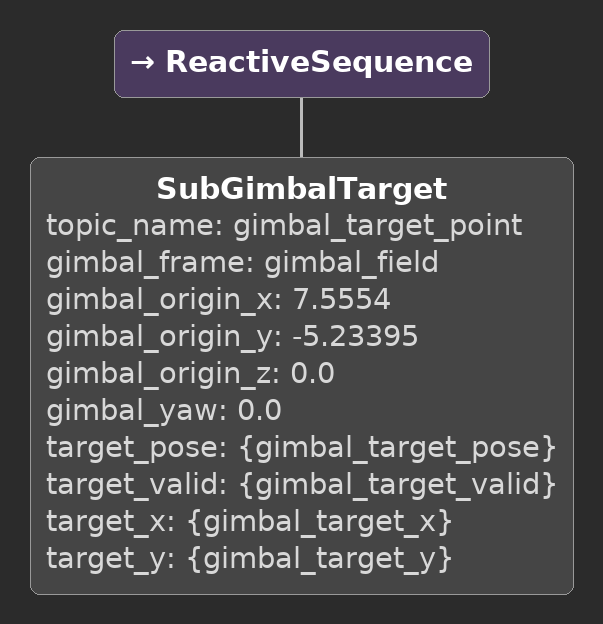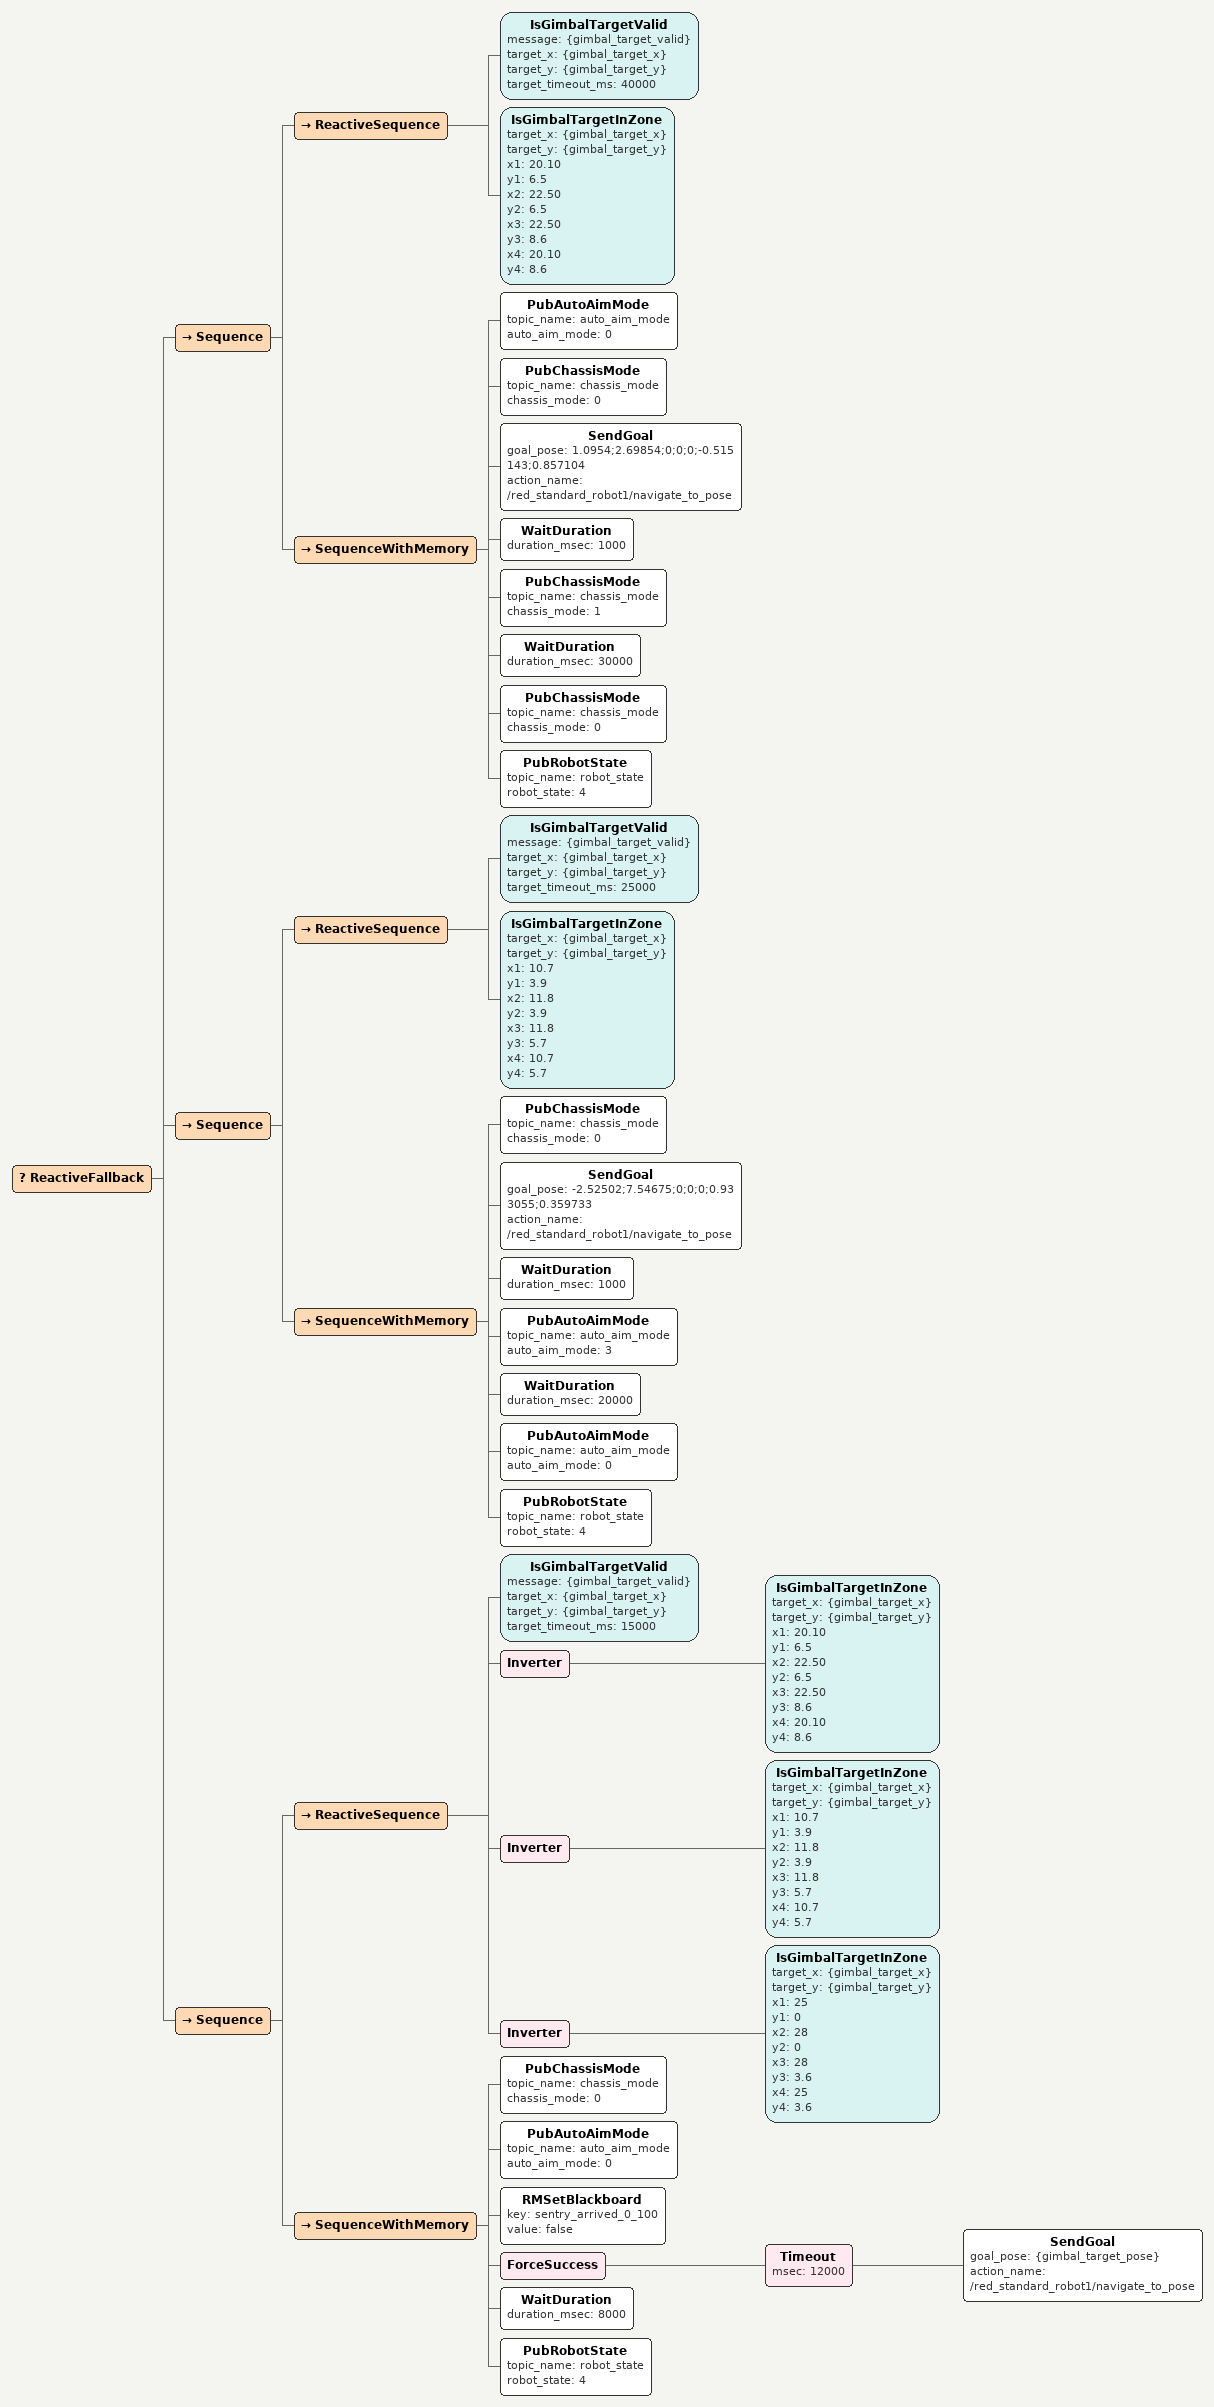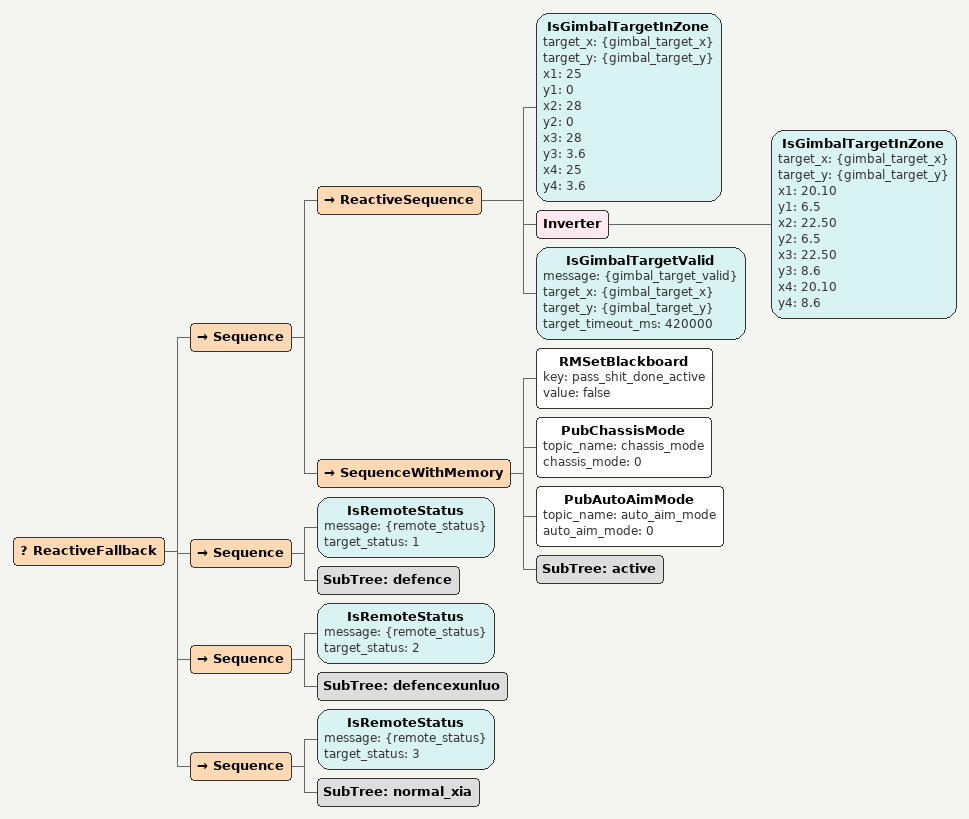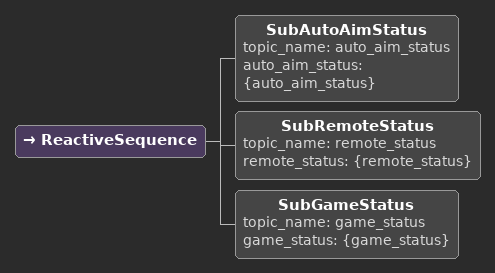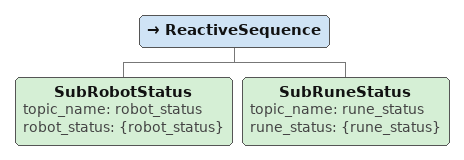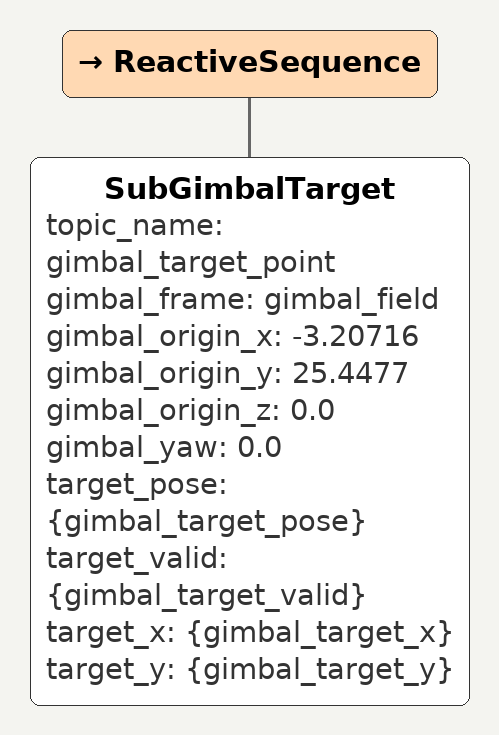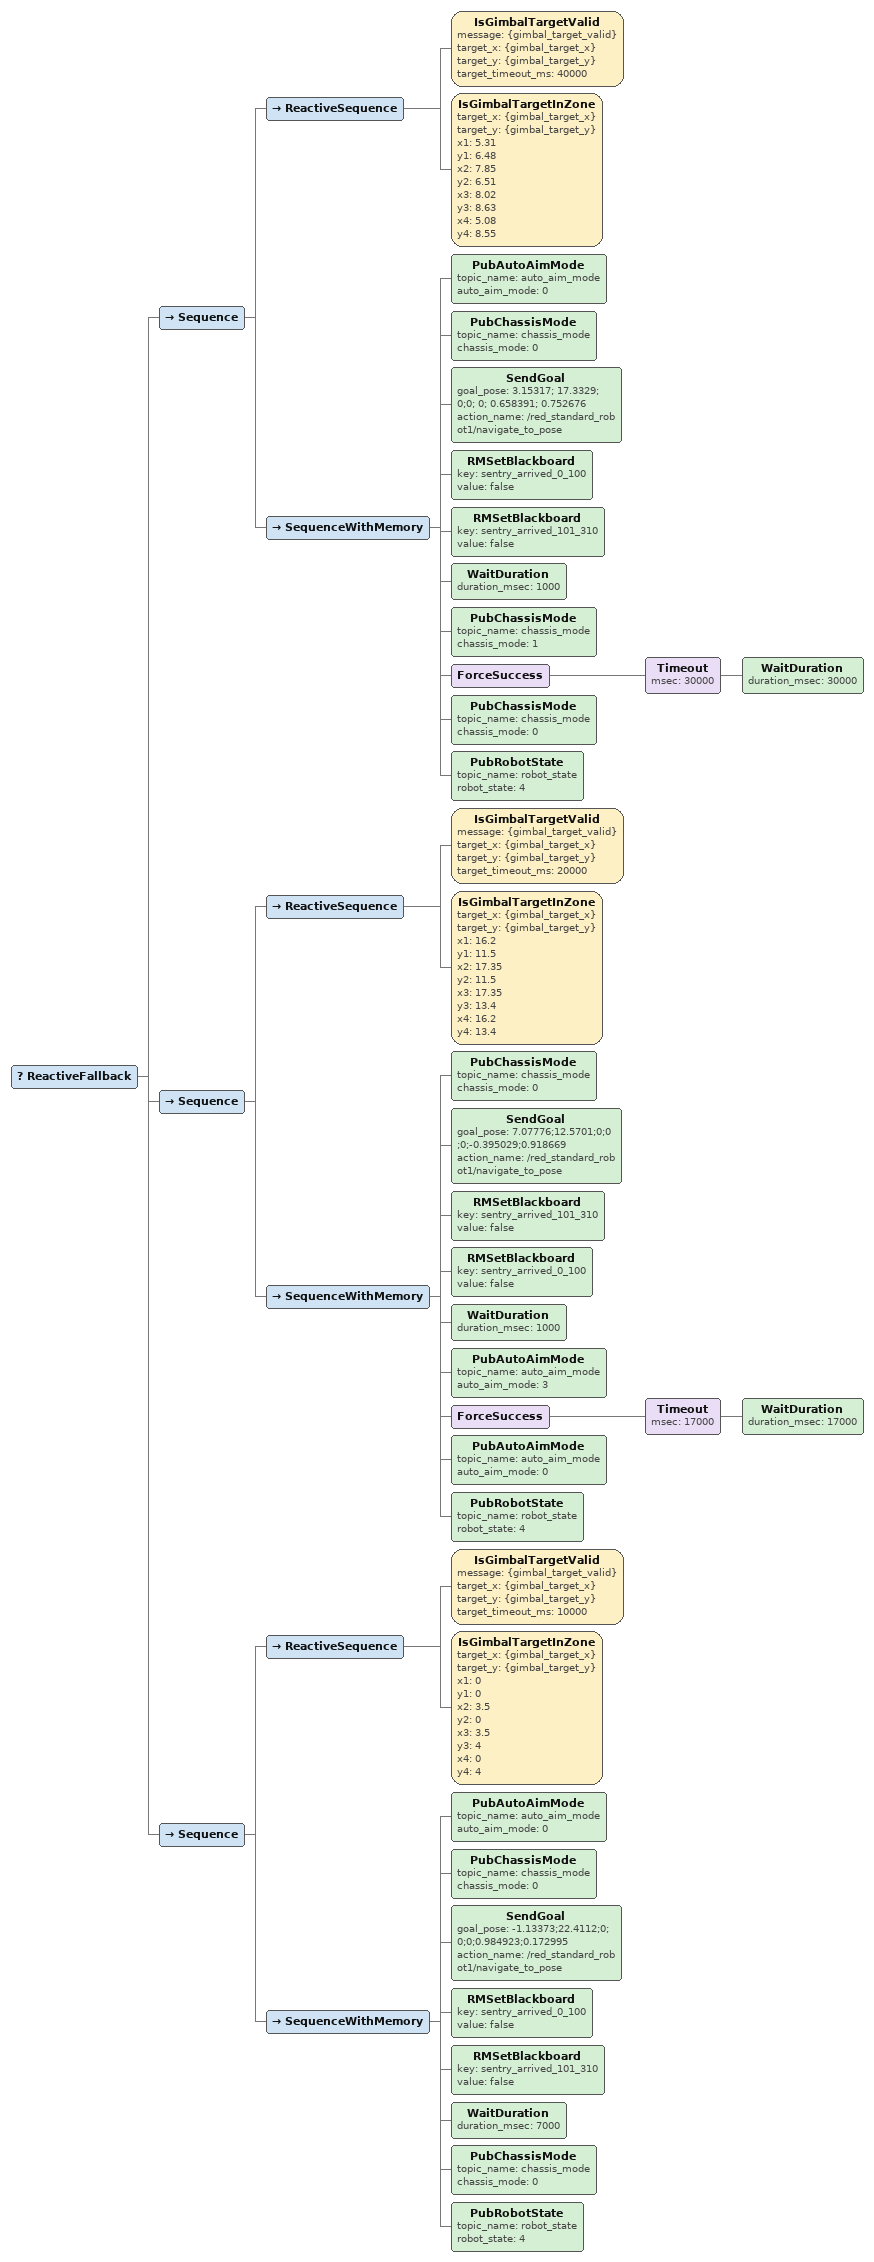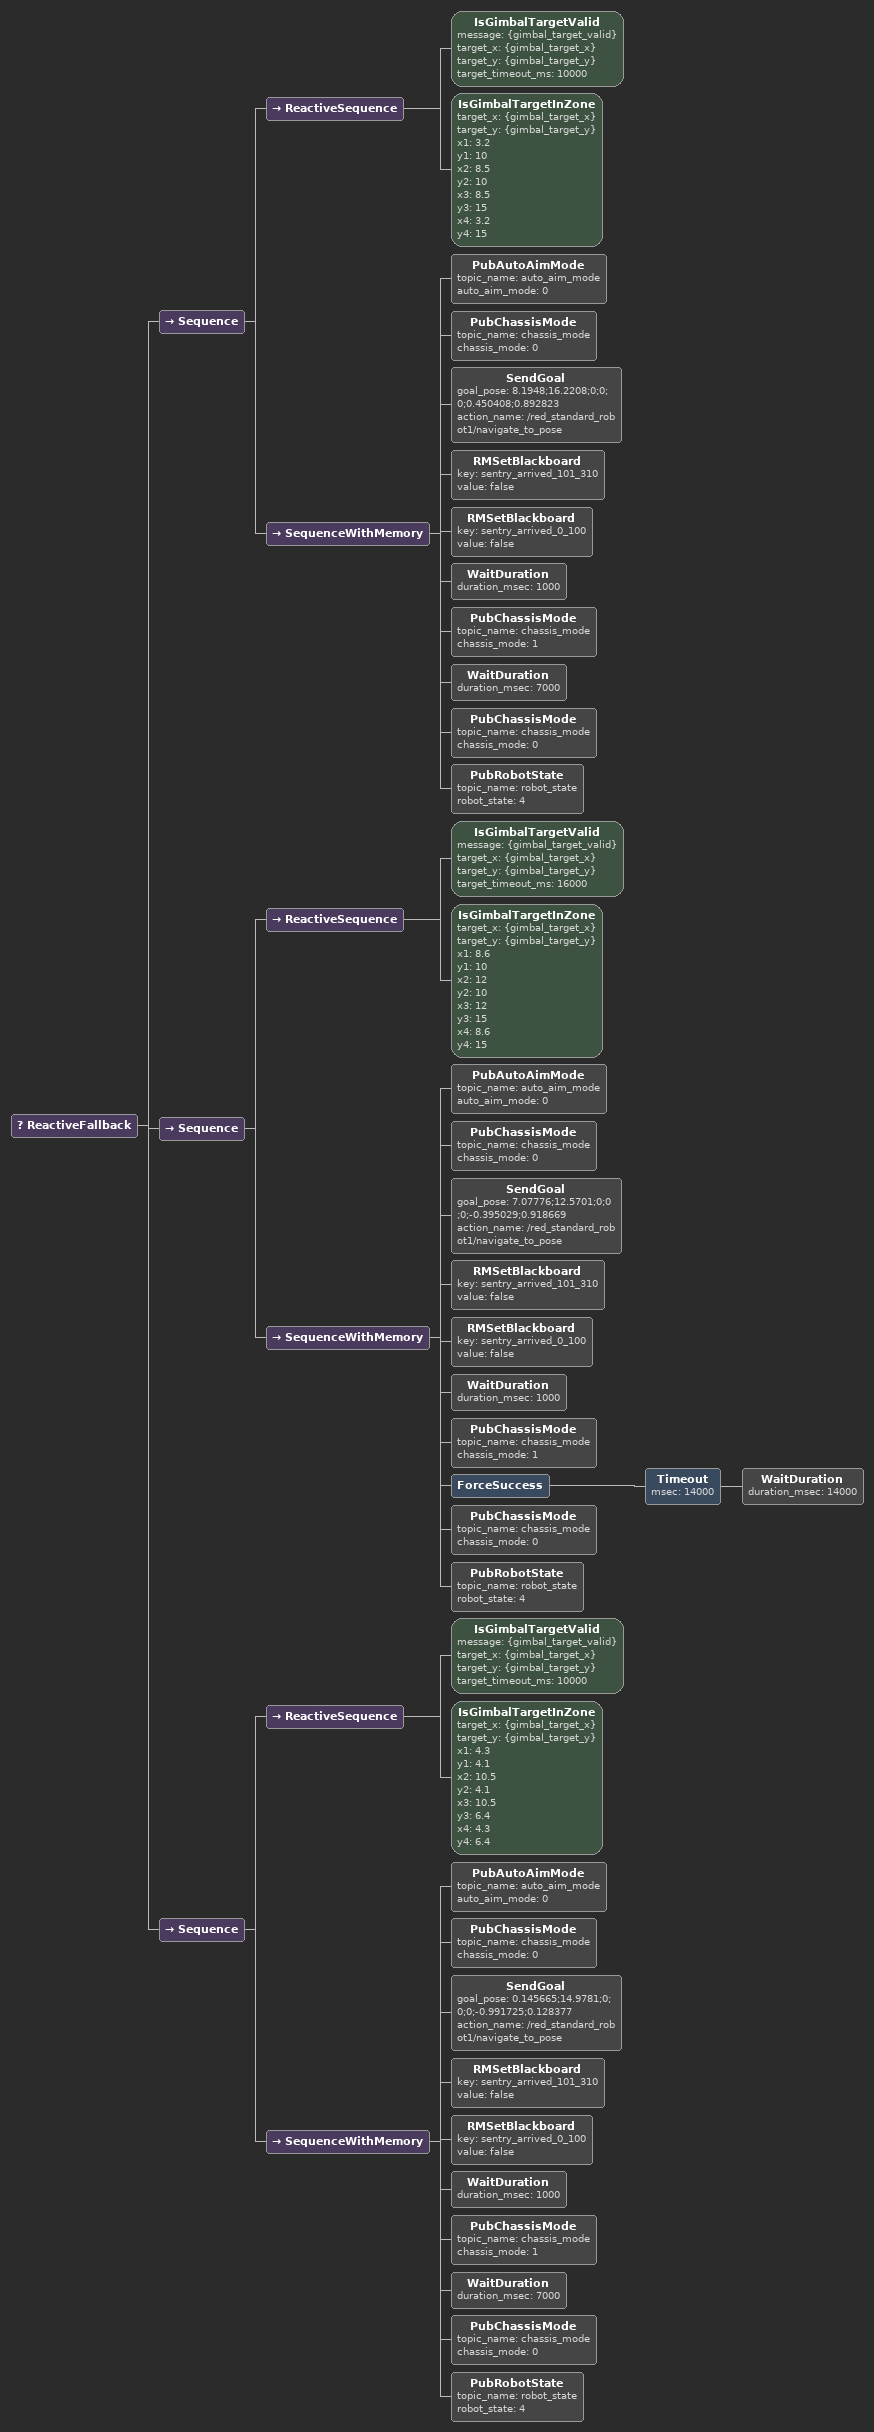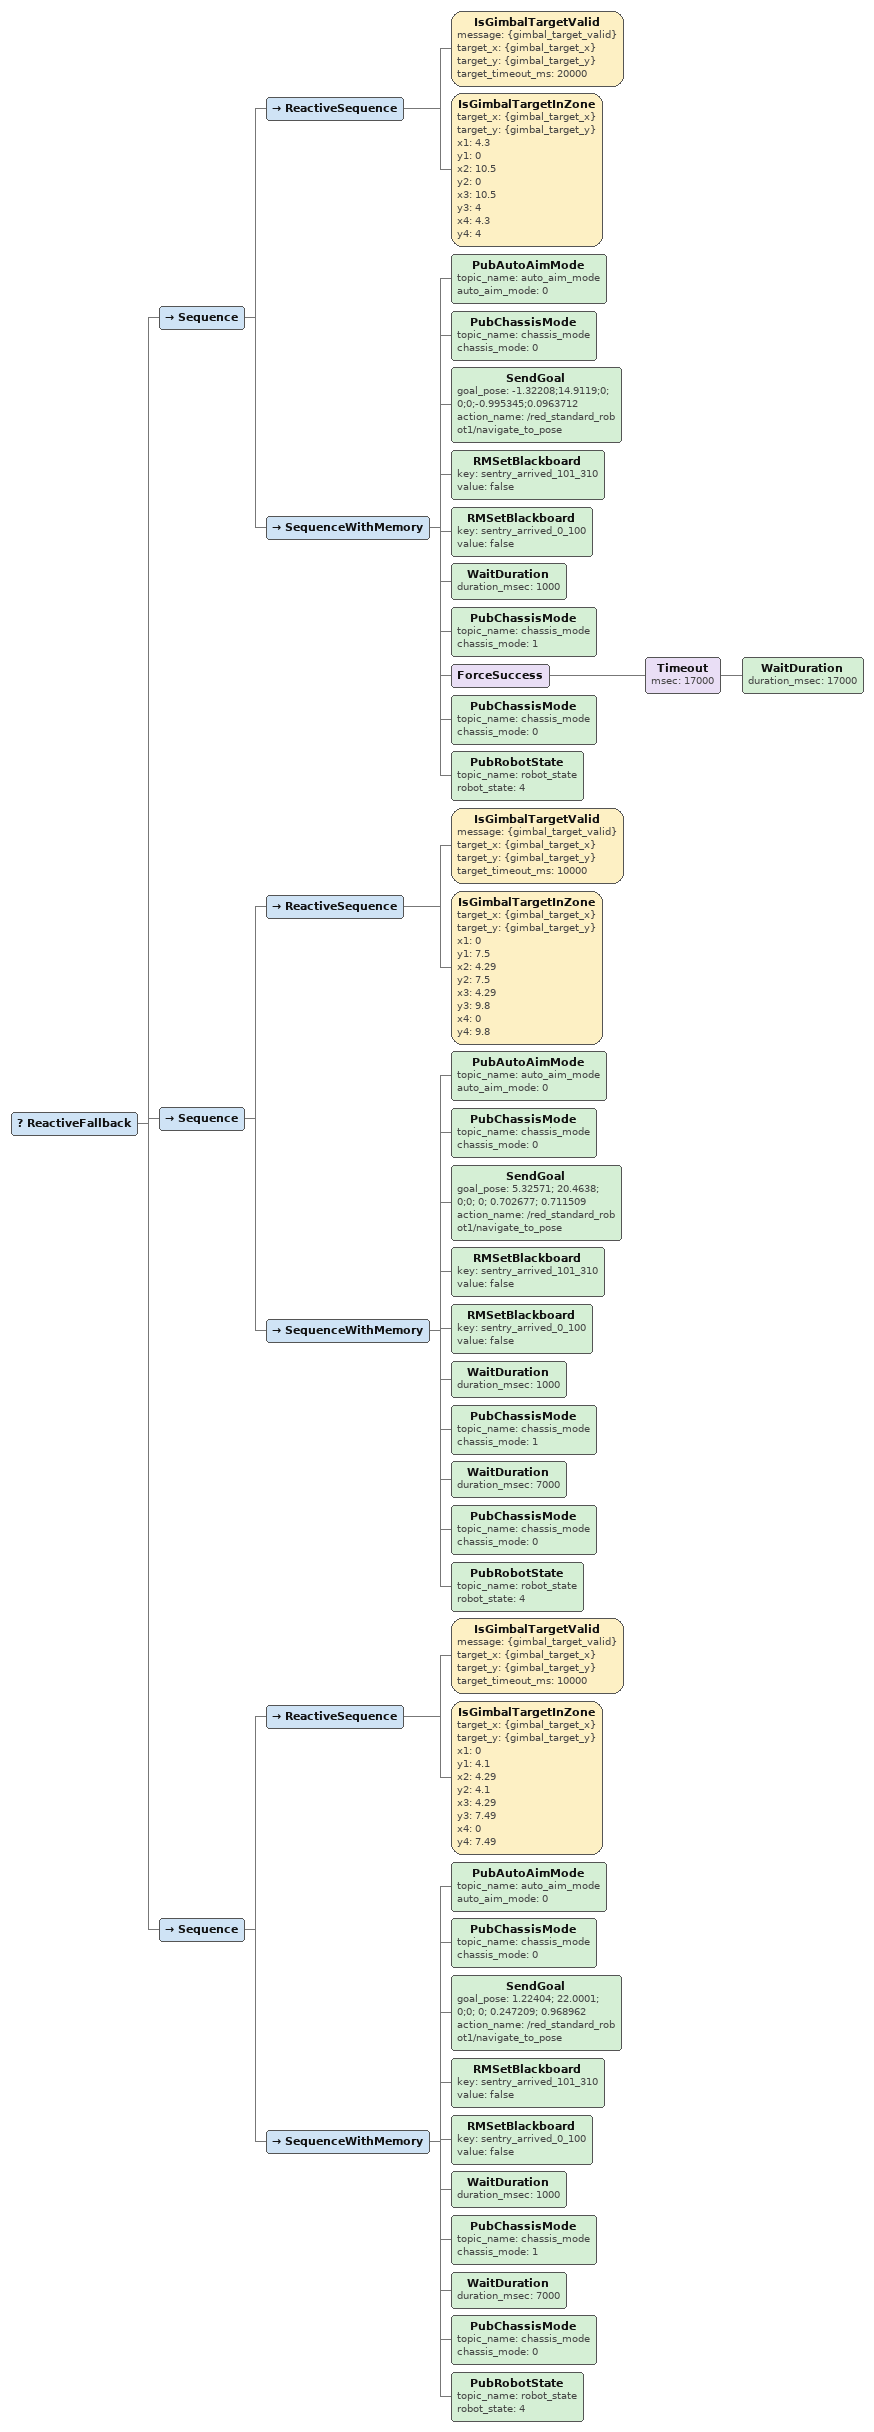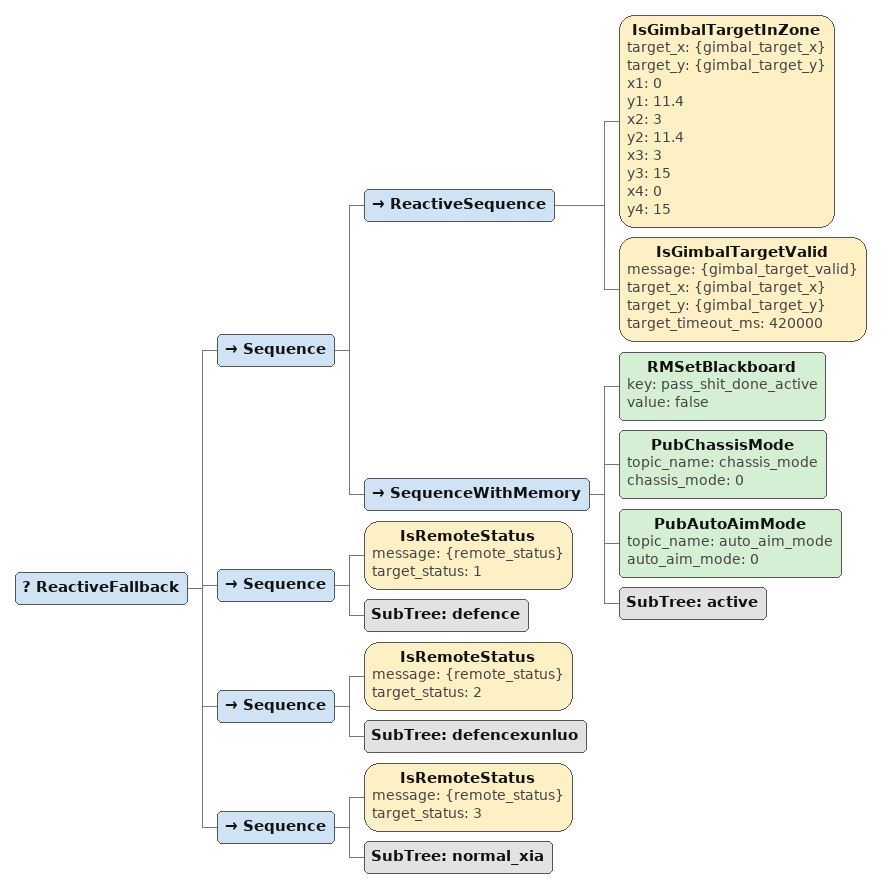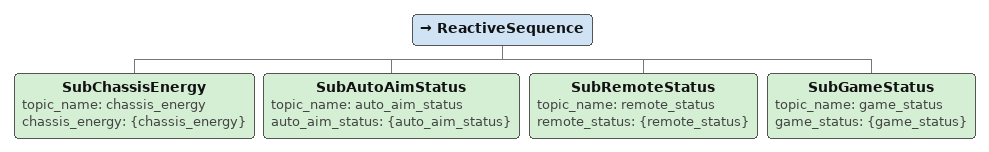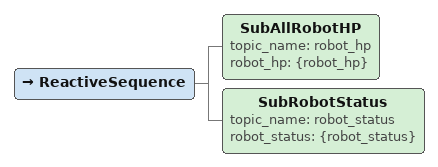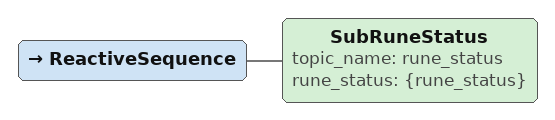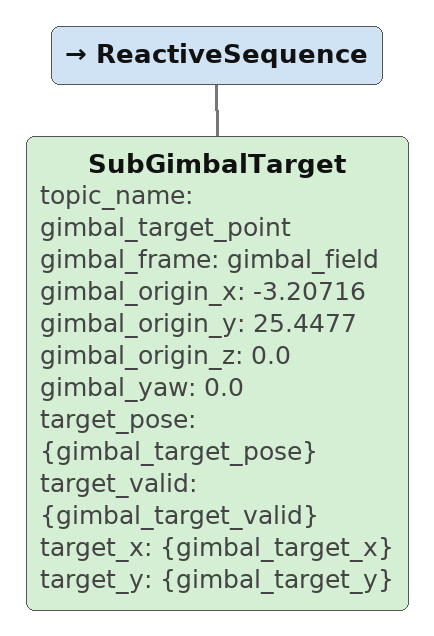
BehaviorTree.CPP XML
<ReactiveSequence>
  <SubGimbalTarget topic_name="gimbal_target_point" gimbal_frame="gimbal_field" gimbal_origin_x="7.5554" gimbal_origin_y="-5.23395" gimbal_origin_z="0.0" gimbal_yaw="0.0" target_pose="{gimbal_target_pose}" target_valid="{gimbal_target_valid}" target_x="{gimbal_target_x}" target_y="{gimbal_target_y}"/>
</ReactiveSequence>

<ReactiveFallback>
  <Sequence>
    <ReactiveSequence>
      <IsGimbalTargetValid message="{gimbal_target_valid}" target_x="{gimbal_target_x}" target_y="{gimbal_target_y}" target_timeout_ms="40000"/>
      <IsGimbalTargetInZone target_x="{gimbal_target_x}" target_y="{gimbal_target_y}" x1="20.10" y1="6.5" x2="22.50" y2="6.5" x3="22.50" y3="8.6" x4="20.10" y4="8.6"/>
    </ReactiveSequence>
    <SequenceWithMemory>
      <PubAutoAimMode topic_name="auto_aim_mode" auto_aim_mode="0"/>
      <PubChassisMode topic_name="chassis_mode" chassis_mode="0"/>
      <SendGoal goal_pose="1.0954;2.69854;0;0;0;-0.515143;0.857104" action_name="/red_standard_robot1/navigate_to_pose"/>
      <WaitDuration duration_msec="1000"/>
      <PubChassisMode topic_name="chassis_mode" chassis_mode="1"/>
      <WaitDuration duration_msec="30000"/>
      <PubChassisMode topic_name="chassis_mode" chassis_mode="0"/>
      <PubRobotState topic_name="robot_state" robot_state="4"/>
    </SequenceWithMemory>
  </Sequence>
  <Sequence>
    <ReactiveSequence>
      <IsGimbalTargetValid message="{gimbal_target_valid}" target_x="{gimbal_target_x}" target_y="{gimbal_target_y}" target_timeout_ms="25000"/>
      <IsGimbalTargetInZone target_x="{gimbal_target_x}" target_y="{gimbal_target_y}" x1="10.7" y1="3.9" x2="11.8" y2="3.9" x3="11.8" y3="5.7" x4="10.7" y4="5.7"/>
    </ReactiveSequence>
    <SequenceWithMemory>
      <PubChassisMode topic_name="chassis_mode" chassis_mode="0"/>
      <SendGoal goal_pose="-2.52502;7.54675;0;0;0;0.933055;0.359733" action_name="/red_standard_robot1/navigate_to_pose"/>
      <WaitDuration duration_msec="1000"/>
      <PubAutoAimMode topic_name="auto_aim_mode" auto_aim_mode="3"/>
      <WaitDuration duration_msec="20000"/>
      <PubAutoAimMode topic_name="auto_aim_mode" auto_aim_mode="0"/>
      <PubRobotState topic_name="robot_state" robot_state="4"/>
    </SequenceWithMemory>
  </Sequence>
  <Sequence>
    <ReactiveSequence>
      <IsGimbalTargetValid message="{gimbal_target_valid}" target_x="{gimbal_target_x}" target_y="{gimbal_target_y}" target_timeout_ms="15000"/>
      <Inverter>
        <IsGimbalTargetInZone target_x="{gimbal_target_x}" target_y="{gimbal_target_y}" x1="20.10" y1="6.5" x2="22.50" y2="6.5" x3="22.50" y3="8.6" x4="20.10" y4="8.6"/>
      </Inverter>
      <Inverter>
        <IsGimbalTargetInZone target_x="{gimbal_target_x}" target_y="{gimbal_target_y}" x1="10.7" y1="3.9" x2="11.8" y2="3.9" x3="11.8" y3="5.7" x4="10.7" y4="5.7"/>
      </Inverter>
      <Inverter>
        <IsGimbalTargetInZone target_x="{gimbal_target_x}" target_y="{gimbal_target_y}" x1="25" y1="0" x2="28" y2="0" x3="28" y3="3.6" x4="25" y4="3.6"/>
      </Inverter>
    </ReactiveSequence>
    <SequenceWithMemory>
      <PubChassisMode topic_name="chassis_mode" chassis_mode="0"/>
      <PubAutoAimMode topic_name="auto_aim_mode" auto_aim_mode="0"/>
      <RMSetBlackboard key="sentry_arrived_0_100" value="false"/>
      <ForceSuccess>
        <Timeout msec="12000">
          <SendGoal goal_pose="{gimbal_target_pose}" action_name="/red_standard_robot1/navigate_to_pose"/>
        </Timeout>
      </ForceSuccess>
      <WaitDuration duration_msec="8000"/>
      <PubRobotState topic_name="robot_state" robot_state="4"/>
    </SequenceWithMemory>
  </Sequence>
</ReactiveFallback>

<ReactiveFallback>
  <Sequence>
    <ReactiveSequence>
      <IsGimbalTargetInZone target_x="{gimbal_target_x}" target_y="{gimbal_target_y}" x1="25" y1="0" x2="28" y2="0" x3="28" y3="3.6" x4="25" y4="3.6"/>
      <Inverter>
        <IsGimbalTargetInZone target_x="{gimbal_target_x}" target_y="{gimbal_target_y}" x1="20.10" y1="6.5" x2="22.50" y2="6.5" x3="22.50" y3="8.6" x4="20.10" y4="8.6"/>
      </Inverter>
      <IsGimbalTargetValid message="{gimbal_target_valid}" target_x="{gimbal_target_x}" target_y="{gimbal_target_y}" target_timeout_ms="420000"/>
    </ReactiveSequence>
    <SequenceWithMemory>
      <RMSetBlackboard key="pass_shit_done_active" value="false"/>
      <PubChassisMode topic_name="chassis_mode" chassis_mode="0"/>
      <PubAutoAimMode topic_name="auto_aim_mode" auto_aim_mode="0"/>
      <SubTree ID="active"/>
    </SequenceWithMemory>
  </Sequence>
  <Sequence>
    <IsRemoteStatus message="{remote_status}" target_status="1"/>
    <SubTree ID="defence"/>
  </Sequence>
  <Sequence>
    <IsRemoteStatus message="{remote_status}" target_status="2"/>
    <SubTree ID="defencexunluo"/>
  </Sequence>
  <Sequence>
    <IsRemoteStatus message="{remote_status}" target_status="3"/>
    <SubTree ID="normal_xia"/>
  </Sequence>
</ReactiveFallback>

<ReactiveSequence>
  <SubAutoAimStatus topic_name="auto_aim_status" auto_aim_status="{auto_aim_status}"/>
  <SubRemoteStatus topic_name="remote_status" remote_status="{remote_status}"/>
  <SubGameStatus topic_name="game_status" game_status="{game_status}"/>
</ReactiveSequence>

<ReactiveSequence>
  <SubRobotStatus topic_name="robot_status" robot_status="{robot_status}"/>
  <SubRuneStatus topic_name="rune_status" rune_status="{rune_status}"/>
</ReactiveSequence>

<ReactiveSequence>
  <SubGimbalTarget topic_name="gimbal_target_point" gimbal_frame="gimbal_field" gimbal_origin_x="-3.20716" gimbal_origin_y="25.4477" gimbal_origin_z="0.0" gimbal_yaw="0.0" target_pose="{gimbal_target_pose}" target_valid="{gimbal_target_valid}" target_x="{gimbal_target_x}" target_y="{gimbal_target_y}"/>
</ReactiveSequence>

<ReactiveFallback>
  <Sequence>
    <ReactiveSequence>
      <IsGimbalTargetValid message="{gimbal_target_valid}" target_x="{gimbal_target_x}" target_y="{gimbal_target_y}" target_timeout_ms="40000"/>
      <IsGimbalTargetInZone target_x="{gimbal_target_x}" target_y="{gimbal_target_y}" x1="5.31" y1="6.48" x2="7.85" y2="6.51" x3="8.02" y3="8.63" x4="5.08" y4="8.55"/>
    </ReactiveSequence>
    <SequenceWithMemory>
      <PubAutoAimMode topic_name="auto_aim_mode" auto_aim_mode="0"/>
      <PubChassisMode topic_name="chassis_mode" chassis_mode="0"/>
      <SendGoal goal_pose="3.15317; 17.3329; 0;0; 0; 0.658391; 0.752676" action_name="/red_standard_robot1/navigate_to_pose"/>
      <RMSetBlackboard key="sentry_arrived_0_100" value="false"/>
      <RMSetBlackboard key="sentry_arrived_101_310" value="false"/>
      <WaitDuration duration_msec="1000"/>
      <PubChassisMode topic_name="chassis_mode" chassis_mode="1"/>
      <ForceSuccess>
        <Timeout msec="30000">
          <WaitDuration duration_msec="30000"/>
        </Timeout>
      </ForceSuccess>
      <PubChassisMode topic_name="chassis_mode" chassis_mode="0"/>
      <PubRobotState topic_name="robot_state" robot_state="4"/>
    </SequenceWithMemory>
  </Sequence>
  <Sequence>
    <ReactiveSequence>
      <IsGimbalTargetValid message="{gimbal_target_valid}" target_x="{gimbal_target_x}" target_y="{gimbal_target_y}" target_timeout_ms="20000"/>
      <IsGimbalTargetInZone target_x="{gimbal_target_x}" target_y="{gimbal_target_y}" x1="16.2" y1="11.5" x2="17.35" y2="11.5" x3="17.35" y3="13.4" x4="16.2" y4="13.4"/>
    </ReactiveSequence>
    <SequenceWithMemory>
      <PubChassisMode topic_name="chassis_mode" chassis_mode="0"/>
      <SendGoal goal_pose="7.07776;12.5701;0;0;0;-0.395029;0.918669" action_name="/red_standard_robot1/navigate_to_pose"/>
      <RMSetBlackboard key="sentry_arrived_101_310" value="false"/>
      <RMSetBlackboard key="sentry_arrived_0_100" value="false"/>
      <WaitDuration duration_msec="1000"/>
      <PubAutoAimMode topic_name="auto_aim_mode" auto_aim_mode="3"/>
      <ForceSuccess>
        <Timeout msec="17000">
          <WaitDuration duration_msec="17000"/>
        </Timeout>
      </ForceSuccess>
      <PubAutoAimMode topic_name="auto_aim_mode" auto_aim_mode="0"/>
      <PubRobotState topic_name="robot_state" robot_state="4"/>
    </SequenceWithMemory>
  </Sequence>
  <Sequence>
    <ReactiveSequence>
      <IsGimbalTargetValid message="{gimbal_target_valid}" target_x="{gimbal_target_x}" target_y="{gimbal_target_y}" target_timeout_ms="10000"/>
      <IsGimbalTargetInZone target_x="{gimbal_target_x}" target_y="{gimbal_target_y}" x1="0" y1="0" x2="3.5" y2="0" x3="3.5" y3="4" x4="0" y4="4"/>
    </ReactiveSequence>
    <SequenceWithMemory>
      <PubAutoAimMode topic_name="auto_aim_mode" auto_aim_mode="0"/>
      <PubChassisMode topic_name="chassis_mode" chassis_mode="0"/>
      <SendGoal goal_pose="-1.13373;22.4112;0;0;0;0.984923;0.172995" action_name="/red_standard_robot1/navigate_to_pose"/>
      <RMSetBlackboard key="sentry_arrived_0_100" value="false"/>
      <RMSetBlackboard key="sentry_arrived_101_310" value="false"/>
      <WaitDuration duration_msec="7000"/>
      <PubChassisMode topic_name="chassis_mode" chassis_mode="0"/>
      <PubRobotState topic_name="robot_state" robot_state="4"/>
    </SequenceWithMemory>
  </Sequence>
</ReactiveFallback>

<ReactiveFallback>
  <Sequence>
    <ReactiveSequence>
      <IsGimbalTargetValid message="{gimbal_target_valid}" target_x="{gimbal_target_x}" target_y="{gimbal_target_y}" target_timeout_ms="10000"/>
      <IsGimbalTargetInZone target_x="{gimbal_target_x}" target_y="{gimbal_target_y}" x1="3.2" y1="10" x2="8.5" y2="10" x3="8.5" y3="15" x4="3.2" y4="15"/>
    </ReactiveSequence>
    <SequenceWithMemory>
      <PubAutoAimMode topic_name="auto_aim_mode" auto_aim_mode="0"/>
      <PubChassisMode topic_name="chassis_mode" chassis_mode="0"/>
      <SendGoal goal_pose="8.1948;16.2208;0;0;0;0.450408;0.892823" action_name="/red_standard_robot1/navigate_to_pose"/>
      <RMSetBlackboard key="sentry_arrived_101_310" value="false"/>
      <RMSetBlackboard key="sentry_arrived_0_100" value="false"/>
      <WaitDuration duration_msec="1000"/>
      <PubChassisMode topic_name="chassis_mode" chassis_mode="1"/>
      <WaitDuration duration_msec="7000"/>
      <PubChassisMode topic_name="chassis_mode" chassis_mode="0"/>
      <PubRobotState topic_name="robot_state" robot_state="4"/>
    </SequenceWithMemory>
  </Sequence>
  <Sequence>
    <ReactiveSequence>
      <IsGimbalTargetValid message="{gimbal_target_valid}" target_x="{gimbal_target_x}" target_y="{gimbal_target_y}" target_timeout_ms="16000"/>
      <IsGimbalTargetInZone target_x="{gimbal_target_x}" target_y="{gimbal_target_y}" x1="8.6" y1="10" x2="12" y2="10" x3="12" y3="15" x4="8.6" y4="15"/>
    </ReactiveSequence>
    <SequenceWithMemory>
      <PubAutoAimMode topic_name="auto_aim_mode" auto_aim_mode="0"/>
      <PubChassisMode topic_name="chassis_mode" chassis_mode="0"/>
      <SendGoal goal_pose="7.07776;12.5701;0;0;0;-0.395029;0.918669" action_name="/red_standard_robot1/navigate_to_pose"/>
      <RMSetBlackboard key="sentry_arrived_101_310" value="false"/>
      <RMSetBlackboard key="sentry_arrived_0_100" value="false"/>
      <WaitDuration duration_msec="1000"/>
      <PubChassisMode topic_name="chassis_mode" chassis_mode="1"/>
      <ForceSuccess>
        <Timeout msec="14000">
          <WaitDuration duration_msec="14000"/>
        </Timeout>
      </ForceSuccess>
      <PubChassisMode topic_name="chassis_mode" chassis_mode="0"/>
      <PubRobotState topic_name="robot_state" robot_state="4"/>
    </SequenceWithMemory>
  </Sequence>
  <Sequence>
    <ReactiveSequence>
      <IsGimbalTargetValid message="{gimbal_target_valid}" target_x="{gimbal_target_x}" target_y="{gimbal_target_y}" target_timeout_ms="10000"/>
      <IsGimbalTargetInZone target_x="{gimbal_target_x}" target_y="{gimbal_target_y}" x1="4.3" y1="4.1" x2="10.5" y2="4.1" x3="10.5" y3="6.4" x4="4.3" y4="6.4"/>
    </ReactiveSequence>
    <SequenceWithMemory>
      <PubAutoAimMode topic_name="auto_aim_mode" auto_aim_mode="0"/>
      <PubChassisMode topic_name="chassis_mode" chassis_mode="0"/>
      <SendGoal goal_pose="0.145665;14.9781;0;0;0;-0.991725;0.128377" action_name="/red_standard_robot1/navigate_to_pose"/>
      <RMSetBlackboard key="sentry_arrived_101_310" value="false"/>
      <RMSetBlackboard key="sentry_arrived_0_100" value="false"/>
      <WaitDuration duration_msec="1000"/>
      <PubChassisMode topic_name="chassis_mode" chassis_mode="1"/>
      <WaitDuration duration_msec="7000"/>
      <PubChassisMode topic_name="chassis_mode" chassis_mode="0"/>
      <PubRobotState topic_name="robot_state" robot_state="4"/>
    </SequenceWithMemory>
  </Sequence>
</ReactiveFallback>

<ReactiveFallback>
  <Sequence>
    <ReactiveSequence>
      <IsGimbalTargetValid message="{gimbal_target_valid}" target_x="{gimbal_target_x}" target_y="{gimbal_target_y}" target_timeout_ms="20000"/>
      <IsGimbalTargetInZone target_x="{gimbal_target_x}" target_y="{gimbal_target_y}" x1="4.3" y1="0" x2="10.5" y2="0" x3="10.5" y3="4" x4="4.3" y4="4"/>
    </ReactiveSequence>
    <SequenceWithMemory>
      <PubAutoAimMode topic_name="auto_aim_mode" auto_aim_mode="0"/>
      <PubChassisMode topic_name="chassis_mode" chassis_mode="0"/>
      <SendGoal goal_pose="-1.32208;14.9119;0;0;0;-0.995345;0.0963712" action_name="/red_standard_robot1/navigate_to_pose"/>
      <RMSetBlackboard key="sentry_arrived_101_310" value="false"/>
      <RMSetBlackboard key="sentry_arrived_0_100" value="false"/>
      <WaitDuration duration_msec="1000"/>
      <PubChassisMode topic_name="chassis_mode" chassis_mode="1"/>
      <ForceSuccess>
        <Timeout msec="17000">
          <WaitDuration duration_msec="17000"/>
        </Timeout>
      </ForceSuccess>
      <PubChassisMode topic_name="chassis_mode" chassis_mode="0"/>
      <PubRobotState topic_name="robot_state" robot_state="4"/>
    </SequenceWithMemory>
  </Sequence>
  <Sequence>
    <ReactiveSequence>
      <IsGimbalTargetValid message="{gimbal_target_valid}" target_x="{gimbal_target_x}" target_y="{gimbal_target_y}" target_timeout_ms="10000"/>
      <IsGimbalTargetInZone target_x="{gimbal_target_x}" target_y="{gimbal_target_y}" x1="0" y1="7.5" x2="4.29" y2="7.5" x3="4.29" y3="9.8" x4="0" y4="9.8"/>
    </ReactiveSequence>
    <SequenceWithMemory>
      <PubAutoAimMode topic_name="auto_aim_mode" auto_aim_mode="0"/>
      <PubChassisMode topic_name="chassis_mode" chassis_mode="0"/>
      <SendGoal goal_pose="5.32571; 20.4638; 0;0; 0; 0.702677; 0.711509" action_name="/red_standard_robot1/navigate_to_pose"/>
      <RMSetBlackboard key="sentry_arrived_101_310" value="false"/>
      <RMSetBlackboard key="sentry_arrived_0_100" value="false"/>
      <WaitDuration duration_msec="1000"/>
      <PubChassisMode topic_name="chassis_mode" chassis_mode="1"/>
      <WaitDuration duration_msec="7000"/>
      <PubChassisMode topic_name="chassis_mode" chassis_mode="0"/>
      <PubRobotState topic_name="robot_state" robot_state="4"/>
    </SequenceWithMemory>
  </Sequence>
  <Sequence>
    <ReactiveSequence>
      <IsGimbalTargetValid message="{gimbal_target_valid}" target_x="{gimbal_target_x}" target_y="{gimbal_target_y}" target_timeout_ms="10000"/>
      <IsGimbalTargetInZone target_x="{gimbal_target_x}" target_y="{gimbal_target_y}" x1="0" y1="4.1" x2="4.29" y2="4.1" x3="4.29" y3="7.49" x4="0" y4="7.49"/>
    </ReactiveSequence>
    <SequenceWithMemory>
      <PubAutoAimMode topic_name="auto_aim_mode" auto_aim_mode="0"/>
      <PubChassisMode topic_name="chassis_mode" chassis_mode="0"/>
      <SendGoal goal_pose="1.22404; 22.0001; 0;0; 0; 0.247209; 0.968962" action_name="/red_standard_robot1/navigate_to_pose"/>
      <RMSetBlackboard key="sentry_arrived_101_310" value="false"/>
      <RMSetBlackboard key="sentry_arrived_0_100" value="false"/>
      <WaitDuration duration_msec="1000"/>
      <PubChassisMode topic_name="chassis_mode" chassis_mode="1"/>
      <WaitDuration duration_msec="7000"/>
      <PubChassisMode topic_name="chassis_mode" chassis_mode="0"/>
      <PubRobotState topic_name="robot_state" robot_state="4"/>
    </SequenceWithMemory>
  </Sequence>
</ReactiveFallback>

<ReactiveFallback>
  <Sequence>
    <ReactiveSequence>
      <IsGimbalTargetInZone target_x="{gimbal_target_x}" target_y="{gimbal_target_y}" x1="0" y1="11.4" x2="3" y2="11.4" x3="3" y3="15" x4="0" y4="15"/>
      <IsGimbalTargetValid message="{gimbal_target_valid}" target_x="{gimbal_target_x}" target_y="{gimbal_target_y}" target_timeout_ms="420000"/>
    </ReactiveSequence>
    <SequenceWithMemory>
      <RMSetBlackboard key="pass_shit_done_active" value="false"/>
      <PubChassisMode topic_name="chassis_mode" chassis_mode="0"/>
      <PubAutoAimMode topic_name="auto_aim_mode" auto_aim_mode="0"/>
      <SubTree ID="active"/>
    </SequenceWithMemory>
  </Sequence>
  <Sequence>
    <IsRemoteStatus message="{remote_status}" target_status="1"/>
    <SubTree ID="defence"/>
  </Sequence>
  <Sequence>
    <IsRemoteStatus message="{remote_status}" target_status="2"/>
    <SubTree ID="defencexunluo"/>
  </Sequence>
  <Sequence>
    <IsRemoteStatus message="{remote_status}" target_status="3"/>
    <SubTree ID="normal_xia"/>
  </Sequence>
</ReactiveFallback>

<ReactiveSequence>
  <SubChassisEnergy topic_name="chassis_energy" chassis_energy="{chassis_energy}"/>
  <SubAutoAimStatus topic_name="auto_aim_status" auto_aim_status="{auto_aim_status}"/>
  <SubRemoteStatus topic_name="remote_status" remote_status="{remote_status}"/>
  <SubGameStatus topic_name="game_status" game_status="{game_status}"/>
</ReactiveSequence>

<ReactiveSequence>
  <SubAllRobotHP topic_name="robot_hp" robot_hp="{robot_hp}"/>
  <SubRobotStatus topic_name="robot_status" robot_status="{robot_status}"/>
</ReactiveSequence>

<ReactiveSequence>
  <SubRuneStatus topic_name="rune_status" rune_status="{rune_status}"/>
</ReactiveSequence>

<ReactiveSequence>
  <SubGimbalTarget topic_name="gimbal_target_point" gimbal_frame="gimbal_field" gimbal_origin_x="-3.20716" gimbal_origin_y="25.4477" gimbal_origin_z="0.0" gimbal_yaw="0.0" target_pose="{gimbal_target_pose}" target_valid="{gimbal_target_valid}" target_x="{gimbal_target_x}" target_y="{gimbal_target_y}"/>
</ReactiveSequence>
